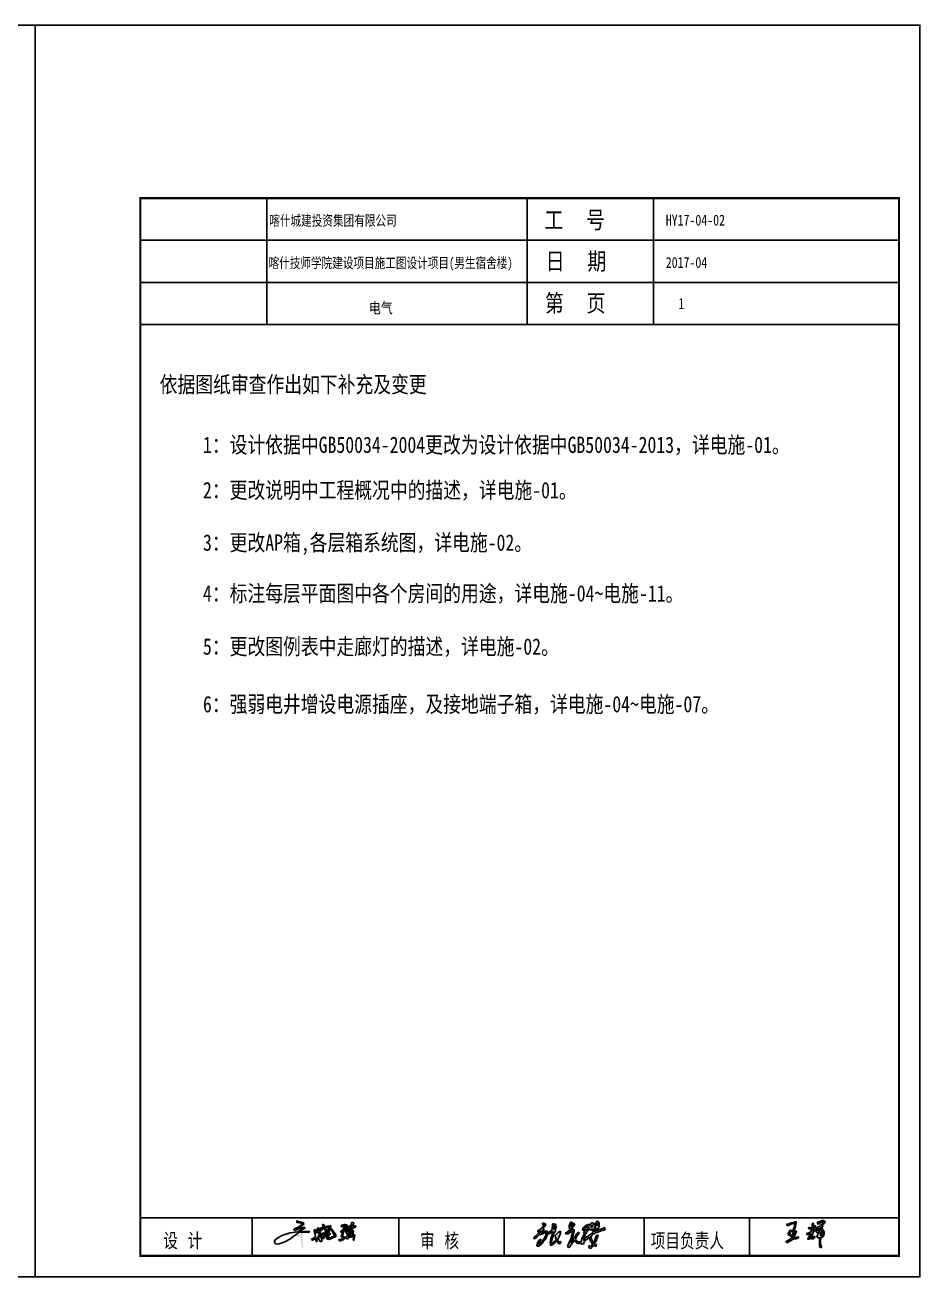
# Model space of a CAD drawing. Extents: x 552102 to 973302, y -80747 to 40012826.
# Drawn here: x 948300 to 973302, y 140340 to 175304 of the extents above; entities that cross this region are included whole.
import ezdxf

# ---------------------------------------------------------------- set-up
doc = ezdxf.new("R2010")
doc.units = 0
doc.header["$LTSCALE"] = 1000
doc.header["$MEASUREMENT"] = 0
for name, color, linetype in [('PUB_TITLE', 7, 'Continuous'), ('SIG_TEXT', 7, 'Continuous'), ('TK', 126, 'Continuous')]:
    doc.layers.add(name, color=color, linetype=linetype)
doc.styles.add('-宋体', font='', dxfattribs={"width": 0.8})
doc.styles.add('宋体-TK', font='', dxfattribs={"width": 0.8})
doc.styles.get('-宋体').set_extended_font_data('SimSun')
doc.styles.get('宋体-TK').set_extended_font_data('SimSun')

msp = doc.modelspace()

# ---------------------------------------------------------------- hatches: boundary and pattern name
h = msp.add_hatch(color=6)
h.paths.add_polyline_path([(956040, 141482), (956035, 141483), (956040, 141516), (956048, 141514), (956061, 141527), (956063, 141542), (956043, 141568), (956018, 141571), (956009, 141564), (956003, 141536), (956008, 141535), (956005, 141512), (955974, 141502), (955922, 141509), (955923, 141514), (955899, 141518), (955885, 141509), (955881, 141498), (955893, 141481), (955940, 141464), (955967, 141463), (955978, 141482), (956009, 141475), (956004, 141441), (956031, 141207), (956058, 141126), (956065, 141166)])
h.paths.add_polyline_path([(955947, 141579), (956110, 141588), (956192, 141578), (956249, 141600), (956251, 141607), (956235, 141622), (955979, 141600), (955982, 141610), (956124, 141713), (956107, 141734), (955979, 141717), (955980, 141727), (956083, 141808), (956088, 141836), (956068, 141864), (955944, 141891), (955920, 141910), (955904, 141912), (955902, 141903), (955898, 141903), (955893, 141867), (955902, 141865), (955900, 141859), (955934, 141854), (955935, 141860), (955978, 141853), (955978, 141849), (956047, 141829), (956044, 141810), (955939, 141729), (955822, 141683), (955810, 141669), (955812, 141652), (955830, 141643), (955845, 141641), (955947, 141695), (955983, 141690), (956033, 141705), (956041, 141698), (955920, 141596), (955702, 141570), (955644, 141554), (955475, 141502), (955315, 141401), (955298, 141384), (955272, 141350), (955270, 141313), (955298, 141265), (955337, 141258), (955404, 141261), (955544, 141312), (955698, 141396)])
h.paths.add_polyline_path([(955729, 141456), (955676, 141415), (955643, 141392), (955632, 141388), (955612, 141377), (955605, 141371), (955585, 141361), (955574, 141353), (955538, 141339), (955491, 141321), (955461, 141311), (955431, 141301), (955410, 141295), (955351, 141289), (955307, 141291), (955304, 141301), (955304, 141330), (955310, 141339), (955344, 141377), (955387, 141410), (955424, 141432), (955441, 141445), (955452, 141448), (955479, 141464), (955488, 141467), (955520, 141486), (955530, 141490), (955572, 141503), (955592, 141509), (955646, 141520), (955712, 141535), (955772, 141550), (955821, 141557), (955887, 141567), (955877, 141559), (955870, 141550), (955849, 141534), (955838, 141531), (955827, 141522), (955778, 141487), (955767, 141484)], flags=16)
h.paths.add_polyline_path([(956570, 141489), (956542, 141634), (956518, 141695), (956511, 141705), (956479, 141712), (956432, 141618), (956424, 141612), (956409, 141655), (956380, 141657), (956373, 141630), (956411, 141499), (956408, 141447), (956302, 141396), (956300, 141393), (956310, 141376), (956327, 141363), (956407, 141409), (956421, 141408), (956420, 141370), (956430, 141333), (956452, 141330), (956457, 141361), (956441, 141413), (956473, 141428), (956487, 141426), (956545, 141335), (956569, 141333), (956590, 141339), (956594, 141366)])
h.paths.add_polyline_path([(956448, 141489), (956431, 141535), (956433, 141551), (956438, 141549), (956444, 141562), (956472, 141558), (956480, 141543), (956477, 141521), (956481, 141518), (956480, 141505), (956467, 141487)], flags=0)
h.paths.add_polyline_path([(956487, 141455), (956489, 141469), (956493, 141468), (956495, 141482), (956500, 141482), (956502, 141491), (956506, 141491), (956514, 141542), (956503, 141563), (956472, 141583), (956453, 141585), (956452, 141580), (956433, 141583), (956435, 141593), (956439, 141592), (956473, 141630), (956479, 141663), (956483, 141663), (956490, 141676), (956496, 141676), (956539, 141511), (956540, 141486), (956545, 141486), (956540, 141456), (956517, 141459), (956503, 141457), (956494, 141449), (956491, 141449), (956491, 141454)], flags=16)
h.paths.add_polyline_path([(956821, 141554), (956799, 141578), (956792, 141578), (956793, 141596), (956797, 141596), (956810, 141613), (956817, 141651), (956821, 141651), (956825, 141678), (956835, 141678), (956840, 141682), (956843, 141706), (956839, 141711), (956820, 141713), (956811, 141711), (956800, 141703), (956794, 141695), (956777, 141682), (956753, 141652), (956747, 141643), (956737, 141643), (956738, 141649), (956721, 141665), (956692, 141693), (956680, 141711), (956681, 141714), (956693, 141713), (956718, 141719), (956756, 141723), (956792, 141728), (956829, 141732), (956843, 141738), (956845, 141749), (956841, 141759), (956838, 141769), (956814, 141773), (956794, 141761), (956779, 141758), (956759, 141756), (956735, 141751), (956709, 141745), (956685, 141739), (956682, 141735), (956664, 141737), (956660, 141742), (956663, 141766), (956648, 141798), (956629, 141800), (956630, 141805), (956616, 141807), (956611, 141803), (956609, 141795), (956612, 141784), (956616, 141772), (956623, 141758), (956636, 141746), (956634, 141732), (956626, 141733), (956604, 141726), (956564, 141713), (956551, 141696), (956549, 141683), (956551, 141672), (956564, 141659), (956588, 141645), (956604, 141653), (956613, 141688), (956639, 141698), (956639, 141702), (956649, 141700), (956649, 141695), (956665, 141676), (956672, 141668), (956697, 141639), (956718, 141633), (956716, 141624), (956710, 141625), (956701, 141613), (956688, 141598), (956672, 141586), (956654, 141573), (956628, 141561), (956608, 141558), (956592, 141546), (956589, 141538), (956593, 141525), (956603, 141510), (956619, 141505), (956631, 141511), (956642, 141523), (956654, 141536), (956669, 141544), (956693, 141550), (956726, 141555), (956727, 141558), (956743, 141555), (956742, 141546), (956739, 141547), (956731, 141539), (956689, 141507), (956682, 141497), (956644, 141469), (956615, 141450), (956610, 141443), (956607, 141426), (956615, 141420), (956635, 141413), (956648, 141415), (956655, 141423), (956663, 141433), (956666, 141451), (956677, 141455), (956702, 141475), (956728, 141500), (956742, 141513), (956755, 141529), (956764, 141529), (956765, 141534), (956774, 141531), (956772, 141520), (956768, 141518), (956760, 141505), (956753, 141487), (956746, 141474), (956739, 141461), (956731, 141444), (956729, 141429), (956735, 141407), (956752, 141395), (956790, 141389), (956842, 141405), (956903, 141430), (956946, 141448), (956979, 141462), (956986, 141510), (956982, 141515), (956979, 141523), (956975, 141537), (956930, 141590), (956925, 141601), (956901, 141635), (956899, 141643), (956882, 141667), (956867, 141668), (956869, 141649), (956883, 141614), (956902, 141576), (956925, 141534), (956949, 141502), (956946, 141482), (956943, 141483), (956936, 141480), (956926, 141476), (956911, 141469), (956880, 141459), (956845, 141445), (956803, 141431), (956779, 141431), (956776, 141427), (956766, 141428), (956761, 141434), (956763, 141450), (956773, 141461), (956794, 141529), (956817, 141526), (956824, 141544), (956820, 141545)])
h.paths.add_polyline_path([(956748, 141578), (956731, 141573), (956717, 141575), (956718, 141579), (956715, 141582), (956716, 141588), (956710, 141589), (956711, 141594), (956716, 141593), (956717, 141597), (956723, 141600), (956723, 141606), (956728, 141608), (956742, 141619), (956759, 141632), (956768, 141634), (956783, 141647), (956795, 141645), (956793, 141636), (956789, 141636), (956788, 141622), (956782, 141622), (956755, 141601)], flags=16)
h.paths.add_polyline_path([(957188, 141539), (957196, 141568), (957199, 141586), (957189, 141612), (957184, 141614), (957186, 141625), (957194, 141627), (957236, 141672), (957256, 141706), (957273, 141724), (957297, 141750), (957303, 141759), (957305, 141773), (957285, 141799), (957241, 141805), (957222, 141804), (957193, 141798), (957181, 141795), (957167, 141793), (957157, 141790), (957147, 141786), (957141, 141783), (957135, 141779), (957132, 141763), (957137, 141753), (957141, 141748), (957144, 141738), (957155, 141737), (957174, 141744), (957194, 141750), (957214, 141757), (957229, 141760), (957239, 141763), (957253, 141765), (957256, 141768), (957260, 141768), (957261, 141765), (957264, 141760), (957254, 141751), (957246, 141738), (957234, 141724), (957222, 141711), (957211, 141699), (957199, 141681), (957181, 141659), (957169, 141643), (957159, 141634), (957144, 141632), (957127, 141621), (957122, 141592), (957135, 141581), (957143, 141579), (957152, 141583), (957165, 141590), (957167, 141595), (957177, 141593), (957171, 141561), (957158, 141544), (957144, 141511), (957138, 141496), (957132, 141489), (957130, 141480), (957133, 141470), (957146, 141458), (957168, 141445), (957186, 141437), (957191, 141434), (957195, 141430), (957194, 141422), (957188, 141422), (957174, 141411), (957168, 141403), (957157, 141398), (957142, 141391), (957126, 141384), (957116, 141380), (957115, 141376), (957086, 141380), (957087, 141385), (957072, 141387), (957070, 141368), (957078, 141357), (957097, 141345), (957107, 141343), (957136, 141354), (957162, 141364), (957193, 141380), (957214, 141395), (957231, 141412), (957235, 141440), (957210, 141463), (957177, 141468), (957177, 141473), (957169, 141483), (957164, 141484), (957165, 141488), (957169, 141488)])
h.paths.add_polyline_path([(957459, 141470), (957473, 141472), (957476, 141474), (957482, 141475), (957467, 141378), (957472, 141374), (957472, 141367), (957475, 141362), (957478, 141359), (957482, 141359), (957485, 141363), (957488, 141363), (957502, 141460), (957507, 141462), (957514, 141510), (957510, 141512), (957510, 141516), (957481, 141521), (957479, 141520), (957471, 141517), (957461, 141512), (957443, 141506), (957432, 141501), (957423, 141499), (957415, 141497), (957408, 141492), (957400, 141488), (957396, 141484), (957376, 141488), (957375, 141493), (957373, 141495), (957376, 141504), (957382, 141530), (957387, 141533), (957392, 141552), (957404, 141554), (957419, 141557), (957428, 141560), (957431, 141562), (957433, 141560), (957436, 141556), (957441, 141550), (957449, 141547), (957448, 141543), (957456, 141543), (957460, 141547), (957464, 141550), (957468, 141552), (957470, 141571), (957466, 141572), (957472, 141622), (957468, 141632), (957463, 141637), (957457, 141640), (957455, 141644), (957432, 141647), (957430, 141644), (957418, 141645), (957417, 141649), (957413, 141651), (957413, 141655), (957410, 141656), (957412, 141669), (957415, 141669), (957417, 141673), (957422, 141673), (957423, 141682), (957427, 141681), (957437, 141685), (957448, 141695), (957459, 141701), (957471, 141705), (957474, 141709), (957485, 141712), (957499, 141720), (957520, 141726), (957532, 141730), (957541, 141738), (957545, 141746), (957550, 141745), (957550, 141753), (957544, 141757), (957538, 141761), (957533, 141767), (957507, 141768), (957498, 141764), (957483, 141761), (957471, 141757), (957453, 141751), (957441, 141747), (957427, 141746), (957425, 141740), (957399, 141745), (957401, 141756), (957407, 141758), (957418, 141769), (957430, 141773), (957441, 141782), (957451, 141789), (957463, 141797), (957474, 141805), (957480, 141808), (957485, 141838), (957481, 141843), (957477, 141853), (957468, 141860), (957443, 141863), (957434, 141861), (957428, 141856), (957424, 141852), (957417, 141852), (957416, 141843), (957419, 141832), (957424, 141831), (957421, 141814), (957417, 141813), (957412, 141805), (957399, 141793), (957383, 141776), (957371, 141762), (957359, 141755), (957344, 141742), (957337, 141734), (957328, 141730), (957311, 141718), (957305, 141710), (957289, 141703), (957269, 141696), (957262, 141691), (957259, 141678), (957255, 141677), (957254, 141667), (957268, 141664), (957270, 141661), (957283, 141659), (957296, 141661), (957309, 141666), (957331, 141686), (957340, 141685), (957351, 141693), (957361, 141698), (957373, 141705), (957393, 141710), (957409, 141714), (957409, 141719), (957422, 141716), (957420, 141703), (957415, 141703), (957410, 141698), (957394, 141692), (957378, 141681), (957353, 141669), (957325, 141653), (957311, 141642), (957298, 141638), (957287, 141635), (957272, 141637), (957260, 141635), (957249, 141637), (957244, 141631), (957243, 141617), (957247, 141610), (957253, 141602), (957270, 141594), (957276, 141583), (957278, 141568), (957281, 141559), (957285, 141543), (957287, 141533), (957291, 141529), (957296, 141522), (957315, 141515), (957330, 141513), (957344, 141515), (957349, 141519), (957352, 141518), (957350, 141503), (957348, 141501), (957340, 141482), (957329, 141479), (957316, 141477), (957300, 141475), (957290, 141471), (957279, 141467), (957269, 141464), (957264, 141461), (957257, 141455), (957253, 141452), (957251, 141443), (957254, 141440), (957253, 141429), (957262, 141422), (957271, 141416), (957283, 141412), (957284, 141410), (957299, 141406), (957304, 141409), (957313, 141408), (957324, 141412), (957330, 141429), (957338, 141443), (957344, 141444), (957358, 141446), (957372, 141449), (957385, 141452), (957399, 141454), (957414, 141457), (957422, 141460), (957434, 141464), (957450, 141467)])
h.paths.add_polyline_path([(957362, 141543), (957353, 141544), (957352, 141539), (957329, 141543), (957330, 141546), (957325, 141547), (957327, 141561), (957335, 141561), (957336, 141565), (957359, 141562), (957359, 141557), (957365, 141558)], flags=16)
h.paths.add_polyline_path([(957363, 141576), (957344, 141579), (957344, 141582), (957331, 141585), (957329, 141589), (957330, 141592), (957327, 141592), (957328, 141601), (957334, 141600), (957334, 141604), (957347, 141602), (957347, 141597), (957356, 141596), (957355, 141592), (957364, 141590), (957366, 141585), (957369, 141585), (957368, 141581), (957368, 141580), (957363, 141580)], flags=16)
h.paths.add_polyline_path([(957389, 141587), (957385, 141588), (957384, 141592), (957381, 141593), (957381, 141597), (957376, 141598), (957377, 141607), (957382, 141607), (957383, 141611), (957391, 141609), (957394, 141615), (957412, 141612), (957413, 141615), (957432, 141614), (957433, 141617), (957441, 141616), (957439, 141603), (957443, 141601), (957442, 141594), (957438, 141594), (957436, 141590), (957432, 141589), (957431, 141585), (957389, 141591)], flags=16)
h.paths.add_polyline_path([(957345, 141622), (957336, 141623), (957334, 141619), (957325, 141621), (957324, 141616), (957320, 141616), (957319, 141611), (957315, 141613), (957313, 141608), (957305, 141609), (957303, 141604), (957295, 141605), (957295, 141609), (957300, 141609), (957302, 141619), (957311, 141617), (957311, 141622), (957316, 141622), (957317, 141626), (957322, 141626), (957323, 141630), (957327, 141630), (957328, 141634), (957337, 141632), (957338, 141637), (957348, 141636), (957348, 141640), (957352, 141640), (957353, 141644), (957364, 141644), (957364, 141647), (957374, 141646), (957376, 141651), (957387, 141648), (957387, 141644), (957396, 141642), (957395, 141639), (957387, 141640), (957385, 141637), (957375, 141637), (957375, 141633), (957366, 141634), (957364, 141629), (957356, 141630), (957354, 141626), (957346, 141627)], flags=16)
at = {"layer": 'SIG_TEXT', "lineweight": 25}
h = msp.add_hatch(color=1, dxfattribs=at)
h.paths.add_polyline_path([(962848, 141577), (962857, 141568), (962857, 141556), (962854, 141526), (962850, 141499), (962827, 141469), (962815, 141428), (962797, 141395), (962778, 141375), (962735, 141323), (962702, 141279), (962659, 141250), (962648, 141266), (962662, 141294), (962694, 141347), (962717, 141385), (962710, 141395), (962699, 141388), (962677, 141375), (962658, 141351), (962638, 141318), (962621, 141290), (962606, 141260), (962599, 141235), (962600, 141213), (962609, 141203), (962634, 141202), (962658, 141203), (962691, 141228), (962721, 141243), (962750, 141276), (962775, 141318), (962795, 141338), (962822, 141365), (962845, 141398), (962861, 141439), (962877, 141481), (962893, 141518), (962891, 141585), (962883, 141617), (962857, 141628), (962829, 141622), (962808, 141607), (962772, 141593), (962736, 141576), (962728, 141581), (962735, 141594), (962750, 141615), (962774, 141642), (962790, 141663), (962790, 141679), (962772, 141681), (962772, 141690), (962783, 141709), (962800, 141731), (962812, 141743), (962836, 141775), (962846, 141799), (962829, 141821), (962810, 141837), (962783, 141844), (962759, 141839), (962753, 141819), (962765, 141805), (962776, 141804), (962788, 141803), (962799, 141797), (962802, 141786), (962792, 141777), (962783, 141772), (962774, 141764), (962757, 141735), (962734, 141704), (962708, 141681), (962652, 141643), (962630, 141637), (962622, 141616), (962632, 141600), (962657, 141598), (962682, 141613), (962703, 141621), (962712, 141619), (962694, 141602), (962671, 141565), (962638, 141551), (962610, 141523), (962567, 141493), (962532, 141460), (962513, 141439), (962518, 141417), (962537, 141405), (962544, 141418), (962567, 141425), (962585, 141447), (962626, 141478), (962667, 141513), (962699, 141530), (962726, 141534), (962764, 141548), (962804, 141568), (962830, 141577)])
h.paths.add_polyline_path([(963056, 141598), (963046, 141586), (963030, 141553), (963016, 141492), (962987, 141429), (962977, 141369), (962972, 141305), (962976, 141243), (962987, 141221), (963027, 141238), (963072, 141267), (963128, 141328), (963146, 141347), (963155, 141344), (963170, 141318), (963200, 141272), (963232, 141267), (963261, 141279), (963272, 141313), (963261, 141326), (963227, 141316), (963194, 141338), (963188, 141389), (963225, 141457), (963259, 141555), (963255, 141615), (963205, 141589), (963167, 141554), (963111, 141502), (963120, 141451), (963139, 141388), (963082, 141326), (963042, 141288), (963015, 141266), (963010, 141292), (963012, 141339), (963031, 141408), (963060, 141496), (963076, 141553), (963100, 141593), (963123, 141629), (963124, 141650), (963114, 141669), (963127, 141677), (963138, 141733), (963130, 141787), (963117, 141816), (963091, 141819), (963066, 141826), (963047, 141822), (963037, 141806), (963033, 141764), (963026, 141705), (963013, 141636), (962909, 141572), (962909, 141556), (962938, 141544), (962968, 141565), (963007, 141590), (963021, 141581), (963036, 141594)])
h.paths.add_polyline_path([(963073, 141675), (963060, 141678), (963059, 141710), (963072, 141763), (963080, 141794), (963091, 141801), (963097, 141791), (963092, 141774), (963097, 141762), (963104, 141741), (963093, 141715)], flags=16)
h = msp.add_hatch(color=1, dxfattribs=at)
h.paths.add_polyline_path([(964337, 141833), (964332, 141872), (964308, 141888), (964276, 141901), (964239, 141863), (964224, 141828), (964198, 141821), (964187, 141799), (964187, 141819), (964174, 141844), (964160, 141851), (964131, 141852), (964108, 141837), (964089, 141813), (964069, 141782), (964050, 141803), (964020, 141803), (963986, 141789), (963928, 141743), (963884, 141703), (963871, 141663), (963894, 141638), (963918, 141643), (963919, 141671), (963942, 141701), (963992, 141730), (964022, 141755), (964044, 141746), (964054, 141720), (964016, 141681), (963970, 141644), (963917, 141613), (963909, 141577), (963935, 141575), (963931, 141557), (963881, 141473), (963856, 141410), (963833, 141329), (963822, 141317), (963809, 141322), (963795, 141323), (963784, 141321), (963736, 141328), (963693, 141357), (963676, 141391), (963684, 141418), (963702, 141460), (963734, 141496), (963766, 141534), (963778, 141558), (963774, 141580), (963748, 141579), (963719, 141550), (963680, 141493), (963643, 141437), (963627, 141427), (963616, 141394), (963591, 141350), (963561, 141315), (963558, 141342), (963573, 141371), (963592, 141425), (963605, 141489), (963627, 141554), (963641, 141616), (963638, 141658), (963612, 141672), (963559, 141641), (963538, 141621), (963532, 141644), (963562, 141681), (963606, 141731), (963650, 141798), (963656, 141817), (963639, 141831), (963615, 141831), (963590, 141795), (963562, 141756), (963548, 141734), (963550, 141770), (963573, 141815), (963577, 141836), (963586, 141850), (963585, 141863), (963565, 141876), (963532, 141849), (963505, 141767), (963505, 141707), (963522, 141688), (963542, 141688), (963504, 141646), (963468, 141601), (963424, 141585), (963401, 141570), (963412, 141544), (963477, 141544), (963520, 141579), (963584, 141604), (963604, 141618), (963584, 141549), (963568, 141488), (963547, 141409), (963505, 141305), (963466, 141220), (963467, 141175), (963480, 141167), (963516, 141174), (963549, 141235), (963603, 141304), (963636, 141359), (963675, 141321), (963702, 141293), (963763, 141279), (963823, 141273), (963865, 141260), (963893, 141267), (963912, 141276), (963928, 141297), (963911, 141309), (963969, 141363), (964016, 141402), (964041, 141435), (964056, 141443), (964078, 141375), (964099, 141344), (964128, 141302), (964150, 141252), (964121, 141213), (964085, 141202), (964070, 141214), (964055, 141207), (964050, 141184), (964061, 141149), (964105, 141139), (964150, 141188), (964180, 141225), (964214, 141209), (964253, 141193), (964260, 141217), (964270, 141234), (964249, 141252), (964227, 141249), (964200, 141270), (964261, 141357), (964270, 141405), (964303, 141457), (964315, 141475), (964304, 141504), (964275, 141504), (964243, 141457), (964217, 141371), (964188, 141311), (964176, 141293), (964155, 141338), (964125, 141393), (964111, 141458), (964131, 141502), (964165, 141526), (964236, 141570), (964299, 141590), (964355, 141614), (964412, 141634), (964451, 141649), (964479, 141642), (964505, 141683), (964499, 141711), (964474, 141711), (964441, 141693), (964356, 141664), (964288, 141635), (964240, 141615), (964267, 141684), (964291, 141674), (964306, 141683), (964331, 141722), (964342, 141759)])
h.paths.add_polyline_path([(964296, 141783), (964287, 141773), (964273, 141782), (964245, 141785), (964239, 141754), (964238, 141720), (964220, 141686), (964196, 141666), (964212, 141635), (964191, 141611), (964163, 141579), (964112, 141540), (964053, 141501), (963985, 141449), (963941, 141410), (963907, 141366), (963906, 141415), (963914, 141442), (963935, 141492), (963960, 141541), (963997, 141593), (964012, 141634), (964077, 141684), (964077, 141672), (964091, 141659), (964110, 141648), (964133, 141662), (964154, 141668), (964140, 141641), (964159, 141626), (964189, 141645), (964198, 141674), (964208, 141721), (964228, 141775), (964249, 141818), (964265, 141832), (964297, 141851), (964308, 141833), (964297, 141806)], flags=16)
h.paths.add_polyline_path([(964152, 141771), (964142, 141736), (964115, 141719), (964112, 141758), (964132, 141799), (964148, 141788)], flags=16)
at = {"layer": 'TK', "lineweight": 25}
h = msp.add_hatch(color=1, dxfattribs=at)
h.paths.add_polyline_path([(969586, 141808), (969618, 141820), (969632, 141811), (969704, 141851), (969764, 141860), (969789, 141867), (969816, 141885), (969848, 141872), (969831, 141840), (969830, 141794), (969824, 141776), (969820, 141736), (969794, 141673), (969797, 141649), (969814, 141647), (969853, 141610), (969820, 141535), (969791, 141472), (969754, 141425), (969771, 141426), (969807, 141442), (969838, 141445), (969867, 141450), (969889, 141463), (969911, 141455), (969893, 141421), (969870, 141415), (969835, 141409), (969810, 141400), (969808, 141408), (969763, 141392), (969741, 141385), (969718, 141365), (969699, 141358), (969687, 141347), (969647, 141333), (969623, 141314), (969601, 141304), (969581, 141304), (969567, 141312), (969560, 141327), (969573, 141344), (969612, 141357), (969642, 141381), (969660, 141389), (969688, 141402), (969699, 141411), (969716, 141429), (969747, 141463), (969752, 141469), (969738, 141472), (969715, 141472), (969691, 141478), (969654, 141495), (969625, 141514), (969615, 141540), (969615, 141555), (969665, 141640), (969676, 141646), (969728, 141642), (969744, 141647), (969767, 141645), (969765, 141680), (969782, 141713), (969798, 141745), (969801, 141769), (969801, 141794), (969796, 141829), (969794, 141841), (969770, 141829), (969727, 141824), (969685, 141801), (969651, 141786), (969631, 141775), (969610, 141775), (969575, 141795)])
h.paths.add_polyline_path([(969762, 141615), (969739, 141610), (969693, 141613), (969679, 141603), (969669, 141580), (969671, 141564), (969671, 141540), (969695, 141517), (969726, 141510), (969743, 141507), (969748, 141530), (969753, 141556), (969761, 141592)], flags=16)
h.paths.add_polyline_path([(969792, 141617), (969805, 141616), (969815, 141610), (969817, 141600), (969817, 141585), (969810, 141575), (969803, 141558), (969797, 141542), (969795, 141518), (969788, 141508), (969775, 141513), (969777, 141543), (969784, 141573), (969792, 141601)], flags=16)
at = {"layer": 'TK'}
h = msp.add_hatch(color=1, dxfattribs=at)
h.paths.add_polyline_path([(970572, 141637), (970586, 141615), (970586, 141576), (970575, 141532), (970554, 141490), (970534, 141490), (970524, 141514), (970531, 141557), (970546, 141590), (970556, 141618)], flags=16)
h.paths.add_polyline_path([(970456, 141811), (970497, 141832), (970532, 141860), (970549, 141874), (970588, 141881), (970605, 141881), (970595, 141852), (970567, 141819), (970544, 141798), (970517, 141777), (970502, 141763), (970455, 141736), (970439, 141729), (970410, 141712), (970391, 141694), (970405, 141672), (970424, 141672), (970458, 141697), (970449, 141690), (970438, 141669), (970433, 141661), (970422, 141643), (970410, 141630), (970403, 141608), (970410, 141593), (970435, 141574), (970464, 141582), (970482, 141592), (970499, 141592), (970483, 141565), (970469, 141553), (970455, 141536), (970437, 141518), (970426, 141499), (970417, 141485), (970432, 141460), (970432, 141444), (970466, 141433), (970499, 141433), (970492, 141304), (970492, 141267), (970492, 141221), (970504, 141186), (970504, 141176), (970529, 141165), (970553, 141165), (970553, 141193), (970546, 141214), (970522, 141252), (970522, 141281), (970522, 141310), (970522, 141353), (970533, 141407), (970533, 141438), (970566, 141455), (970593, 141467), (970609, 141488), (970621, 141544), (970621, 141590), (970609, 141640), (970589, 141651), (970581, 141674), (970571, 141694), (970548, 141702), (970527, 141673), (970519, 141646), (970504, 141629), (970451, 141629), (970451, 141640), (970465, 141661), (970486, 141673), (970495, 141698), (970552, 141729), (970573, 141729), (970588, 141762), (970581, 141776), (970573, 141776), (970582, 141792), (970624, 141829), (970637, 141846), (970651, 141881), (970640, 141896), (970595, 141920), (970570, 141920), (970527, 141898), (970488, 141884), (970462, 141876), (970440, 141866), (970440, 141858), (970440, 141834), (970440, 141821)])
h.paths.add_polyline_path([(970302, 141836), (970289, 141809), (970289, 141768), (970289, 141717), (970289, 141712), (970262, 141712), (970227, 141718), (970217, 141718), (970197, 141718), (970184, 141696), (970199, 141680), (970241, 141680), (970271, 141670), (970282, 141660), (970282, 141647), (970262, 141640), (970262, 141620), (970271, 141614), (970228, 141593), (970214, 141586), (970196, 141572), (970183, 141563), (970168, 141563), (970141, 141555), (970132, 141544), (970144, 141528), (970186, 141528), (970208, 141538), (970227, 141555), (970245, 141565), (970245, 141534), (970230, 141522), (970221, 141505), (970212, 141486), (970195, 141442), (970181, 141431), (970173, 141409), (970173, 141391), (970196, 141391), (970215, 141400), (970230, 141424), (970230, 141440), (970237, 141460), (970237, 141474), (970243, 141497), (970251, 141518), (970261, 141526), (970261, 141516), (970261, 141502), (970248, 141490), (970248, 141472), (970238, 141447), (970238, 141441), (970238, 141427), (970253, 141412), (970279, 141402), (970300, 141409), (970310, 141409), (970324, 141409), (970346, 141421), (970357, 141437), (970361, 141453), (970361, 141471), (970355, 141471), (970340, 141471), (970324, 141465), (970316, 141454), (970290, 141446), (970277, 141446), (970272, 141453), (970272, 141466), (970282, 141483), (970289, 141496), (970300, 141527), (970307, 141552), (970316, 141583), (970316, 141599), (970341, 141611), (970367, 141626), (970367, 141651), (970355, 141656), (970343, 141656), (970325, 141648), (970308, 141635), (970302, 141635), (970307, 141652), (970312, 141660), (970322, 141672), (970334, 141684), (970344, 141696), (970355, 141710), (970372, 141729), (970387, 141750), (970383, 141771), (970378, 141771), (970362, 141771), (970349, 141771), (970341, 141757), (970336, 141748), (970328, 141729), (970317, 141717), (970311, 141717), (970311, 141735), (970318, 141758), (970318, 141771), (970323, 141792), (970323, 141805), (970323, 141823), (970316, 141838), (970310, 141838)])

# ---------------------------------------------------------------- linework, layer by layer
at = {"color": 1}
for points in [[(955917, 141912), (955944, 141891), (956068, 141864), (956088, 141836), (956083, 141808), (955980, 141727), (955979, 141717), (956107, 141734), (956124, 141713), (955982, 141610), (955979, 141600), (956235, 141622), (956251, 141607), (956249, 141600), (956192, 141578), (956110, 141588), (955947, 141579), (955698, 141396), (955544, 141312), (955404, 141261), (955337, 141258), (955298, 141265), (955270, 141313), (955272, 141350), (955298, 141384), (955315, 141401), (955475, 141502), (955644, 141554), (955702, 141570), (955920, 141596), (956041, 141698), (956033, 141705), (955983, 141690), (955947, 141695), (955845, 141641), (955830, 141643), (955812, 141652), (955810, 141669), (955822, 141683), (955939, 141729), (956044, 141810), (956047, 141829), (955978, 141849), (955978, 141853), (955935, 141860), (955934, 141854), (955900, 141859), (955902, 141865), (955893, 141867), (955898, 141903), (955902, 141903), (955904, 141912), (955920, 141910)], [(956302, 141396), (956408, 141447), (956411, 141499), (956373, 141630), (956380, 141657), (956409, 141655), (956424, 141612), (956432, 141618), (956479, 141712), (956511, 141705), (956518, 141695), (956542, 141634), (956570, 141489), (956594, 141366), (956590, 141339), (956569, 141333), (956545, 141335), (956487, 141426), (956473, 141428), (956441, 141413), (956457, 141361), (956452, 141330), (956430, 141333), (956420, 141370), (956421, 141408), (956407, 141409), (956327, 141363), (956310, 141376), (956300, 141393), (956302, 141396)], [(956452, 141580), (956433, 141583), (956435, 141593), (956439, 141592), (956473, 141630), (956479, 141663), (956483, 141663), (956490, 141676), (956496, 141676), (956539, 141511), (956540, 141486), (956545, 141486), (956540, 141456), (956517, 141459), (956503, 141457), (956494, 141449), (956491, 141449), (956491, 141454), (956487, 141455), (956489, 141469), (956493, 141468), (956495, 141482), (956500, 141482), (956502, 141491), (956506, 141491), (956514, 141542), (956503, 141563), (956472, 141583), (956453, 141585), (956452, 141580)], [(956616, 141807), (956630, 141805), (956629, 141800), (956648, 141798), (956663, 141766), (956660, 141742), (956664, 141737), (956682, 141735), (956685, 141739), (956709, 141745), (956735, 141751), (956759, 141756), (956779, 141758), (956794, 141761), (956814, 141773), (956838, 141769), (956841, 141759), (956845, 141749), (956843, 141738), (956829, 141732), (956792, 141728), (956756, 141723), (956718, 141719), (956693, 141713), (956681, 141714), (956680, 141711), (956692, 141693), (956721, 141665), (956738, 141649), (956737, 141643), (956747, 141643), (956753, 141652), (956777, 141682), (956794, 141695), (956800, 141703), (956811, 141711), (956820, 141713), (956839, 141711), (956843, 141706), (956840, 141682), (956835, 141678), (956825, 141678), (956821, 141651), (956817, 141651), (956810, 141613), (956797, 141596), (956793, 141596), (956792, 141578), (956799, 141578), (956821, 141554), (956820, 141545), (956824, 141544), (956817, 141526), (956794, 141529), (956773, 141461), (956763, 141450), (956761, 141434), (956766, 141428), (956776, 141427), (956779, 141431), (956803, 141431), (956845, 141445), (956880, 141459), (956911, 141469), (956926, 141476), (956936, 141480), (956943, 141483), (956946, 141482), (956949, 141502), (956925, 141534), (956902, 141576), (956883, 141614), (956869, 141649), (956867, 141668), (956882, 141667), (956899, 141643), (956901, 141635), (956925, 141601), (956930, 141590), (956975, 141537), (956979, 141523), (956982, 141515), (956986, 141510), (956979, 141462), (956946, 141448), (956903, 141430), (956842, 141405), (956790, 141389), (956752, 141395), (956735, 141407), (956729, 141429), (956731, 141444), (956739, 141461), (956746, 141474), (956753, 141487), (956760, 141505), (956768, 141518), (956772, 141520), (956774, 141531), (956765, 141534), (956764, 141529), (956755, 141529), (956742, 141513), (956728, 141500), (956702, 141475), (956677, 141455), (956666, 141451), (956663, 141433), (956655, 141423), (956648, 141415), (956635, 141413), (956615, 141420), (956607, 141426), (956610, 141443), (956615, 141450), (956644, 141469), (956682, 141497), (956689, 141507), (956731, 141539), (956739, 141547), (956742, 141546), (956743, 141555), (956727, 141558), (956726, 141555), (956693, 141550), (956669, 141544), (956654, 141536), (956642, 141523), (956631, 141511), (956619, 141505), (956603, 141510), (956593, 141525), (956589, 141538), (956592, 141546), (956608, 141558), (956628, 141561), (956654, 141573), (956672, 141586), (956688, 141598), (956701, 141613), (956710, 141625), (956716, 141624), (956718, 141633), (956697, 141639), (956672, 141668), (956665, 141676), (956649, 141695), (956649, 141700), (956639, 141702), (956639, 141698), (956613, 141688), (956604, 141653), (956588, 141645), (956564, 141659), (956551, 141672), (956549, 141683), (956551, 141696), (956564, 141713), (956604, 141726), (956626, 141733), (956634, 141732), (956636, 141746), (956623, 141758), (956616, 141772), (956612, 141784), (956609, 141795), (956611, 141803), (956616, 141807)], [(956717, 141575), (956731, 141573), (956748, 141578), (956755, 141601), (956782, 141622), (956788, 141622), (956789, 141636), (956793, 141636), (956795, 141645), (956783, 141647), (956768, 141634), (956759, 141632), (956742, 141619), (956728, 141608), (956723, 141606), (956723, 141600), (956717, 141597), (956716, 141593), (956711, 141594), (956710, 141589), (956716, 141588), (956715, 141582), (956718, 141579), (956717, 141575)], [(957144, 141738), (957155, 141737), (957174, 141744), (957194, 141750), (957214, 141757), (957229, 141760), (957239, 141763), (957253, 141765), (957256, 141768), (957260, 141768), (957261, 141765), (957264, 141760), (957254, 141751), (957246, 141738), (957234, 141724), (957222, 141711), (957211, 141699), (957199, 141681), (957181, 141659), (957169, 141643), (957159, 141634), (957144, 141632), (957127, 141621), (957122, 141592), (957135, 141581), (957143, 141579), (957152, 141583), (957165, 141590), (957167, 141595), (957177, 141593), (957171, 141561), (957158, 141544), (957144, 141511), (957138, 141496), (957132, 141489), (957130, 141480), (957133, 141470), (957146, 141458), (957168, 141445), (957186, 141437), (957191, 141434), (957195, 141430), (957194, 141422), (957188, 141422), (957174, 141411), (957168, 141403), (957157, 141398), (957142, 141391), (957126, 141384), (957116, 141380), (957115, 141376), (957086, 141380), (957087, 141385), (957072, 141387), (957070, 141368), (957078, 141357), (957097, 141345), (957107, 141343), (957136, 141354), (957162, 141364), (957193, 141380), (957214, 141395), (957231, 141412), (957235, 141440), (957210, 141463), (957177, 141468), (957177, 141473), (957169, 141483), (957164, 141484), (957165, 141488), (957169, 141488), (957188, 141539), (957196, 141568), (957199, 141586), (957189, 141612), (957184, 141614), (957186, 141625), (957194, 141627), (957236, 141672), (957256, 141706), (957273, 141724), (957297, 141750), (957303, 141759), (957305, 141773), (957285, 141799), (957241, 141805), (957222, 141804), (957193, 141798), (957181, 141795), (957167, 141793), (957157, 141790), (957147, 141786), (957141, 141783), (957135, 141779), (957132, 141763), (957137, 141753), (957141, 141748), (957144, 141738)], [(957416, 141843), (957419, 141832), (957424, 141831), (957421, 141814), (957417, 141813), (957412, 141805), (957399, 141793), (957383, 141776), (957371, 141762), (957359, 141755), (957344, 141742), (957337, 141734), (957328, 141730), (957311, 141718), (957305, 141710), (957289, 141703), (957269, 141696), (957262, 141691), (957259, 141678), (957255, 141677), (957254, 141667), (957268, 141664), (957270, 141661), (957283, 141659), (957296, 141661), (957309, 141666), (957331, 141686), (957340, 141685), (957351, 141693), (957361, 141698), (957373, 141705), (957393, 141710), (957409, 141714), (957409, 141719), (957422, 141716), (957420, 141703), (957415, 141703), (957410, 141698), (957394, 141692), (957378, 141681), (957353, 141669), (957325, 141653), (957311, 141642), (957298, 141638), (957287, 141635), (957272, 141637), (957260, 141635), (957249, 141637), (957244, 141631), (957243, 141617), (957247, 141610), (957253, 141602), (957270, 141594), (957276, 141583), (957278, 141568), (957281, 141559), (957285, 141543), (957287, 141533), (957291, 141529), (957296, 141522), (957315, 141515), (957330, 141513), (957344, 141515), (957349, 141519), (957352, 141518), (957350, 141503), (957348, 141501), (957340, 141482), (957329, 141479), (957316, 141477), (957300, 141475), (957290, 141471), (957279, 141467), (957269, 141464), (957264, 141461), (957257, 141455), (957253, 141452), (957251, 141443), (957254, 141440), (957253, 141429), (957262, 141422), (957271, 141416), (957283, 141412), (957284, 141410), (957299, 141406), (957304, 141409), (957313, 141408), (957324, 141412), (957331, 141430), (957330, 141429), (957338, 141443), (957344, 141444), (957358, 141446), (957372, 141449), (957385, 141452), (957399, 141454), (957414, 141457), (957422, 141460), (957434, 141464), (957450, 141467), (957459, 141470), (957473, 141472), (957476, 141474), (957482, 141475), (957467, 141378), (957472, 141374), (957472, 141367), (957475, 141362), (957478, 141359), (957482, 141359), (957485, 141363), (957488, 141363), (957502, 141460), (957507, 141462), (957514, 141510), (957510, 141512), (957510, 141516), (957481, 141521), (957479, 141520), (957471, 141517), (957461, 141512), (957443, 141506), (957432, 141501), (957423, 141499), (957415, 141497), (957408, 141492), (957400, 141488), (957396, 141484), (957376, 141488), (957375, 141493), (957373, 141495), (957376, 141504), (957382, 141530), (957387, 141533), (957392, 141552), (957404, 141554), (957419, 141557), (957428, 141560), (957431, 141562), (957433, 141560), (957436, 141556), (957441, 141550), (957449, 141547), (957448, 141543), (957456, 141543), (957460, 141547), (957464, 141550), (957468, 141552), (957470, 141571), (957466, 141572), (957472, 141622), (957468, 141632), (957463, 141637), (957457, 141640), (957455, 141644), (957432, 141647), (957430, 141644), (957418, 141645), (957417, 141649), (957413, 141651), (957413, 141655), (957410, 141656), (957412, 141669), (957415, 141669), (957417, 141673), (957422, 141673), (957423, 141682), (957427, 141681), (957437, 141685), (957448, 141695), (957459, 141701), (957471, 141705), (957474, 141709), (957485, 141712), (957499, 141720), (957520, 141726), (957532, 141730), (957541, 141738), (957545, 141746), (957550, 141745), (957550, 141753), (957544, 141757), (957538, 141761), (957533, 141767), (957507, 141768), (957498, 141764), (957483, 141761), (957471, 141757), (957453, 141751), (957441, 141747), (957427, 141746), (957425, 141740), (957399, 141745), (957401, 141756), (957407, 141758), (957418, 141769), (957430, 141773), (957441, 141782), (957451, 141789), (957463, 141797), (957474, 141805), (957480, 141808), (957485, 141838), (957481, 141843), (957477, 141853), (957468, 141860), (957443, 141863), (957434, 141861), (957428, 141856), (957424, 141852), (957417, 141852), (957416, 141843)], [(957295, 141609), (957295, 141605), (957303, 141604), (957305, 141609), (957313, 141608), (957315, 141613), (957319, 141611), (957320, 141616), (957324, 141616), (957325, 141621), (957334, 141619), (957336, 141623), (957345, 141622), (957346, 141627), (957354, 141626), (957356, 141630), (957364, 141629), (957366, 141634), (957375, 141633), (957375, 141637), (957385, 141637), (957387, 141640), (957395, 141639), (957396, 141642), (957387, 141644), (957387, 141648), (957376, 141651), (957374, 141646), (957364, 141647), (957364, 141644), (957353, 141644), (957352, 141640), (957348, 141640), (957348, 141636), (957338, 141637), (957337, 141632), (957328, 141634), (957327, 141630), (957323, 141630), (957322, 141626), (957317, 141626), (957316, 141622), (957311, 141622), (957311, 141617), (957302, 141619), (957300, 141609), (957295, 141609)], [(957363, 141580), (957363, 141576), (957344, 141579), (957344, 141582), (957331, 141585), (957329, 141589), (957329, 141589), (957330, 141592), (957327, 141592), (957328, 141601), (957334, 141600), (957334, 141604), (957347, 141602), (957347, 141597), (957356, 141596), (957355, 141592), (957364, 141590), (957366, 141585), (957369, 141585), (957368, 141581), (957368, 141580), (957363, 141580)], [(957377, 141607), (957376, 141598), (957381, 141597), (957381, 141593), (957384, 141592), (957385, 141588), (957389, 141587), (957389, 141591), (957431, 141585), (957432, 141589), (957436, 141590), (957438, 141594), (957442, 141594), (957443, 141601), (957439, 141603), (957441, 141616), (957433, 141617), (957432, 141614), (957413, 141615), (957412, 141612), (957394, 141615), (957391, 141609), (957383, 141611), (957382, 141607), (957378, 141607)], [(957327, 141561), (957325, 141547), (957330, 141546), (957329, 141543), (957352, 141539), (957353, 141544), (957362, 141543), (957365, 141558), (957359, 141557), (957359, 141562), (957336, 141565), (957335, 141561), (957327, 141561)]]:
    msp.add_lwpolyline(points, dxfattribs=at)
at = {"layer": 'PUB_TITLE'}
for p, q in [((955055, 166939), (955055, 170427)), ((962329, 166939), (962329, 170470)), ((965860, 166939), (965860, 170470)), ((951523, 169293), (972713, 169293)), ((951523, 168116), (972713, 168116)), ((951523, 166939), (972713, 166939)), ((951523, 141988), (972713, 141988)), ((954650, 141988), (954650, 140929)), ((958742, 141988), (958742, 140929)), ((961685, 141988), (961685, 140929)), ((965594, 141988), (965594, 140929)), ((968537, 141988), (968537, 140929)), ((951523, 140929), (969733, 140929)), ((951523, 140929), (972713, 140929))]:
    msp.add_line(p, q, dxfattribs=at)
for points in [[(923858, 140340), (923858, 175304), (948580, 175304), (948580, 140340)], [(948580, 140340), (948580, 175304), (973302, 175304), (973302, 140340)]]:
    msp.add_lwpolyline(points, close=True, dxfattribs=at)
at = {"layer": 'PUB_TITLE', "const_width": 58.9}
msp.add_lwpolyline([(951523, 140929), (972713, 140929), (972713, 170470), (951523, 170470)], close=True, dxfattribs=at)
at = {"layer": 'SIG_TEXT', "color": 1, "lineweight": 25}
for points in [[(962765, 141805), (962753, 141819), (962759, 141839), (962783, 141844), (962810, 141837), (962829, 141821), (962846, 141799), (962836, 141775), (962812, 141743), (962800, 141731), (962783, 141709), (962772, 141690), (962772, 141681), (962790, 141679), (962790, 141663), (962774, 141642), (962750, 141615), (962735, 141594), (962728, 141581), (962736, 141576), (962772, 141593), (962808, 141607), (962829, 141622), (962857, 141628), (962883, 141617), (962891, 141585), (962893, 141518), (962877, 141481), (962861, 141439), (962845, 141398), (962822, 141365), (962795, 141338), (962775, 141318), (962750, 141276), (962721, 141243), (962691, 141228), (962658, 141203), (962634, 141202), (962609, 141203), (962600, 141213), (962599, 141235), (962606, 141260), (962621, 141290), (962638, 141318), (962658, 141351), (962677, 141375), (962699, 141388), (962710, 141395), (962717, 141385), (962694, 141347), (962662, 141294), (962648, 141266), (962659, 141250), (962702, 141279), (962735, 141323), (962778, 141375), (962797, 141395), (962815, 141428), (962827, 141469), (962850, 141499), (962854, 141526), (962857, 141556), (962857, 141568), (962848, 141577), (962830, 141577), (962804, 141568), (962764, 141548), (962726, 141534), (962699, 141530), (962667, 141513), (962626, 141478), (962585, 141447), (962567, 141425), (962544, 141418), (962537, 141405), (962518, 141417), (962513, 141439), (962532, 141460), (962567, 141493), (962610, 141523), (962638, 141551), (962671, 141565), (962694, 141602), (962712, 141619), (962703, 141621), (962682, 141613), (962657, 141598), (962632, 141600), (962622, 141616), (962630, 141637), (962652, 141643), (962708, 141681), (962734, 141704), (962757, 141735), (962774, 141764), (962783, 141772), (962792, 141777), (962802, 141786), (962799, 141797), (962788, 141803), (962776, 141804), (962765, 141805)], [(963066, 141826), (963091, 141819), (963117, 141816), (963130, 141787), (963138, 141733), (963127, 141677), (963114, 141669), (963124, 141650), (963123, 141629), (963100, 141593), (963076, 141553), (963060, 141496), (963031, 141408), (963012, 141339), (963010, 141292), (963015, 141266), (963042, 141288), (963082, 141326), (963139, 141388), (963120, 141451), (963111, 141502), (963167, 141554), (963205, 141589), (963255, 141615), (963259, 141555), (963225, 141457), (963188, 141389), (963194, 141338), (963227, 141316), (963261, 141326), (963272, 141313), (963261, 141279), (963232, 141267), (963200, 141272), (963170, 141318), (963155, 141344), (963146, 141347), (963128, 141328), (963072, 141267), (963027, 141238), (962987, 141221), (962976, 141243), (962972, 141305), (962977, 141369), (962987, 141429), (963016, 141492), (963030, 141553), (963046, 141586), (963056, 141598), (963036, 141594), (963021, 141581), (963007, 141590), (962968, 141565), (962938, 141544), (962909, 141556), (962909, 141575), (962919, 141578)], [(962919, 141578), (963013, 141636), (963026, 141705), (963033, 141764), (963037, 141806), (963047, 141822), (963066, 141826)], [(963091, 141801), (963080, 141794), (963072, 141763), (963059, 141710), (963060, 141678), (963073, 141675), (963093, 141715), (963104, 141741), (963097, 141762), (963092, 141774), (963096, 141787), (963095, 141794), (963091, 141801)], [(963585, 141863), (963565, 141876), (963532, 141849), (963505, 141767), (963505, 141707), (963522, 141688), (963542, 141688), (963504, 141646), (963468, 141601), (963424, 141585), (963401, 141570), (963412, 141544), (963477, 141544), (963520, 141579), (963584, 141604), (963604, 141618), (963584, 141549), (963568, 141488), (963547, 141409), (963505, 141305), (963466, 141220), (963467, 141175), (963480, 141167), (963516, 141174), (963549, 141235), (963603, 141304), (963636, 141359), (963675, 141321), (963702, 141293), (963763, 141279), (963823, 141273), (963865, 141260), (963893, 141267), (963912, 141276), (963928, 141297), (963911, 141309), (963969, 141363), (964016, 141402), (964041, 141435), (964056, 141443), (964078, 141375), (964099, 141344), (964128, 141302), (964150, 141252), (964121, 141213), (964085, 141202), (964070, 141214), (964055, 141207), (964050, 141184), (964061, 141149), (964105, 141139), (964150, 141188), (964180, 141225), (964214, 141209), (964253, 141193), (964260, 141217), (964270, 141234), (964249, 141252), (964227, 141249), (964200, 141270), (964261, 141357), (964270, 141405), (964303, 141457), (964315, 141475), (964304, 141504), (964275, 141504), (964243, 141457), (964217, 141371), (964188, 141311), (964176, 141293), (964155, 141338), (964125, 141393), (964111, 141458), (964131, 141502), (964165, 141526), (964236, 141570), (964299, 141590), (964355, 141614), (964412, 141634), (964451, 141649), (964479, 141642), (964505, 141683), (964499, 141711), (964474, 141711), (964441, 141693), (964356, 141664), (964288, 141635), (964240, 141615), (964267, 141684), (964291, 141674), (964306, 141683), (964331, 141722), (964342, 141759), (964337, 141833), (964332, 141872), (964308, 141888), (964276, 141901), (964239, 141863), (964224, 141828), (964198, 141821), (964187, 141799), (964187, 141819), (964174, 141844), (964160, 141851), (964131, 141852), (964108, 141837), (964089, 141813), (964069, 141782), (964050, 141803), (964020, 141803), (963986, 141789), (963928, 141743), (963884, 141703), (963871, 141663), (963894, 141638), (963918, 141643), (963919, 141671), (963942, 141701), (963992, 141730), (964022, 141755), (964044, 141746), (964054, 141720), (964016, 141681), (963970, 141644), (963917, 141613), (963909, 141577), (963935, 141575), (963931, 141557), (963881, 141473), (963856, 141410), (963833, 141329), (963822, 141317), (963809, 141322), (963795, 141323), (963784, 141321), (963736, 141328), (963693, 141357), (963676, 141391), (963684, 141418), (963702, 141460), (963734, 141496), (963766, 141534), (963778, 141558), (963774, 141580), (963748, 141579), (963719, 141550), (963680, 141493), (963643, 141437), (963627, 141427), (963616, 141394), (963591, 141350), (963556, 141309), (963561, 141315), (963558, 141342), (963573, 141371), (963592, 141425), (963605, 141489), (963627, 141554), (963641, 141616), (963638, 141658), (963612, 141672), (963559, 141641), (963538, 141621), (963532, 141644), (963562, 141681), (963606, 141731), (963650, 141798), (963656, 141817), (963639, 141831), (963615, 141831), (963590, 141795), (963562, 141756), (963548, 141734), (963550, 141770), (963573, 141815), (963577, 141836), (963586, 141850), (963585, 141863)], [(964297, 141851), (964265, 141832), (964249, 141818), (964228, 141775), (964208, 141721), (964198, 141674), (964189, 141645), (964159, 141626), (964140, 141641), (964154, 141668), (964133, 141662), (964110, 141648), (964091, 141659), (964077, 141672), (964077, 141684), (964012, 141634), (963997, 141593), (963960, 141541), (963935, 141492), (963914, 141442), (963906, 141415), (963907, 141366), (963907, 141366), (963941, 141410), (963985, 141449), (964053, 141501), (964112, 141540), (964163, 141579), (964191, 141611), (964212, 141635), (964196, 141666), (964220, 141686), (964238, 141720), (964239, 141754), (964245, 141785), (964273, 141782), (964287, 141773), (964296, 141783), (964297, 141806), (964306, 141830), (964302, 141842), (964297, 141851)], [(964132, 141799), (964112, 141758), (964115, 141719), (964142, 141736), (964152, 141771), (964148, 141788), (964132, 141799)]]:
    msp.add_lwpolyline(points, dxfattribs=at)
at = {"layer": 'TK', "color": 1, "lineweight": 25}
for points in [[(969586, 141808), (969618, 141820), (969632, 141811), (969704, 141851), (969764, 141860), (969789, 141867), (969816, 141885), (969848, 141872), (969831, 141840), (969830, 141794), (969824, 141776), (969820, 141736), (969794, 141673), (969797, 141649), (969814, 141647), (969853, 141610), (969820, 141535), (969791, 141472), (969791, 141472), (969754, 141425), (969771, 141426), (969807, 141442), (969838, 141445), (969867, 141450), (969889, 141463), (969911, 141455), (969893, 141421), (969870, 141415), (969835, 141409), (969810, 141400), (969808, 141408), (969763, 141392), (969741, 141385), (969718, 141365), (969699, 141358), (969687, 141347), (969647, 141333), (969623, 141314), (969601, 141304), (969581, 141304), (969567, 141312), (969560, 141327), (969573, 141344), (969612, 141357), (969642, 141381), (969660, 141389), (969688, 141402), (969699, 141411), (969716, 141429), (969747, 141463), (969752, 141469), (969738, 141472), (969715, 141472), (969691, 141478), (969654, 141495), (969625, 141514), (969615, 141540), (969615, 141555), (969665, 141640), (969676, 141646), (969728, 141642), (969744, 141647), (969767, 141645), (969765, 141680), (969782, 141713), (969798, 141745), (969801, 141769), (969801, 141794), (969796, 141829), (969796, 141829), (969794, 141841), (969770, 141829), (969727, 141824), (969685, 141801), (969651, 141786), (969631, 141775), (969610, 141775), (969575, 141795), (969586, 141808)], [(969762, 141615), (969739, 141610), (969693, 141613), (969679, 141603), (969669, 141580), (969671, 141564), (969671, 141540), (969695, 141517), (969726, 141510), (969743, 141507), (969748, 141530), (969753, 141556), (969761, 141592), (969762, 141615)], [(969792, 141617), (969805, 141616), (969815, 141610), (969817, 141600), (969817, 141585), (969810, 141575), (969803, 141558), (969797, 141542), (969795, 141518), (969788, 141508), (969775, 141513), (969777, 141543), (969784, 141573), (969792, 141601), (969792, 141617)]]:
    msp.add_lwpolyline(points, dxfattribs=at)
at = {"layer": 'TK', "color": 1}
for points in [[(970302, 141836), (970289, 141809), (970289, 141768), (970289, 141717), (970289, 141712), (970262, 141712), (970227, 141718), (970217, 141718), (970197, 141718), (970184, 141696), (970199, 141680), (970241, 141680), (970271, 141670), (970282, 141660), (970282, 141647), (970262, 141640), (970262, 141620), (970271, 141614), (970228, 141593), (970214, 141586), (970196, 141572), (970183, 141563), (970168, 141563), (970141, 141555), (970132, 141544), (970144, 141528), (970186, 141528), (970208, 141538), (970227, 141555), (970245, 141565), (970245, 141534), (970230, 141522), (970221, 141505), (970212, 141486), (970195, 141442), (970181, 141431), (970173, 141409), (970173, 141391), (970196, 141391), (970215, 141400), (970230, 141424), (970230, 141440), (970237, 141460), (970237, 141474), (970243, 141497), (970251, 141518), (970261, 141526), (970261, 141516), (970261, 141502), (970248, 141490), (970248, 141472), (970238, 141447), (970238, 141441), (970238, 141427), (970253, 141412), (970279, 141402), (970300, 141409), (970310, 141409), (970324, 141409), (970346, 141421), (970357, 141437), (970361, 141453), (970361, 141471), (970355, 141471), (970340, 141471), (970324, 141465), (970316, 141454), (970290, 141446), (970277, 141446), (970272, 141453), (970272, 141466), (970282, 141483), (970289, 141496), (970300, 141527), (970307, 141552), (970316, 141583), (970316, 141599), (970341, 141611), (970367, 141626), (970367, 141651), (970355, 141656), (970343, 141656), (970325, 141648), (970308, 141635), (970302, 141635), (970307, 141652), (970312, 141660), (970322, 141672), (970334, 141684), (970344, 141696), (970355, 141710), (970372, 141729), (970387, 141750), (970383, 141771), (970378, 141771), (970362, 141771), (970349, 141771), (970341, 141757), (970336, 141748), (970328, 141729), (970317, 141717), (970311, 141717), (970311, 141735), (970318, 141758), (970318, 141771), (970323, 141792), (970323, 141805), (970323, 141823), (970316, 141838), (970310, 141838), (970302, 141836)], [(970456, 141811), (970497, 141832), (970532, 141860), (970549, 141874), (970588, 141881), (970605, 141881), (970595, 141852), (970567, 141819), (970544, 141798), (970517, 141777), (970502, 141763), (970455, 141736), (970439, 141729), (970410, 141712), (970391, 141694), (970405, 141672), (970424, 141672), (970458, 141697), (970449, 141690), (970438, 141669), (970433, 141661), (970422, 141643), (970410, 141630), (970403, 141608), (970410, 141593), (970410, 141593), (970435, 141574), (970464, 141582), (970482, 141592), (970499, 141592), (970483, 141565), (970469, 141553), (970455, 141536), (970437, 141518), (970426, 141499), (970417, 141485), (970432, 141460), (970432, 141444), (970466, 141433), (970499, 141433), (970492, 141304), (970492, 141267), (970492, 141221), (970504, 141186), (970504, 141176), (970529, 141165), (970553, 141165), (970553, 141193), (970546, 141214), (970522, 141252), (970522, 141281), (970522, 141310), (970522, 141353), (970533, 141407), (970533, 141438), (970566, 141455), (970593, 141467), (970609, 141488), (970621, 141544), (970621, 141590), (970609, 141640), (970589, 141651), (970581, 141674), (970571, 141694), (970548, 141702), (970527, 141673), (970519, 141646), (970504, 141629), (970451, 141629), (970451, 141640), (970465, 141661), (970486, 141673), (970495, 141698), (970552, 141729), (970573, 141729), (970588, 141762), (970581, 141776), (970573, 141776), (970582, 141792), (970624, 141829), (970637, 141846), (970651, 141881), (970640, 141896), (970595, 141920), (970570, 141920), (970527, 141898), (970488, 141884), (970462, 141876), (970440, 141866), (970440, 141858), (970440, 141834), (970440, 141821), (970456, 141811)], [(970572, 141637), (970586, 141615), (970586, 141576), (970575, 141532), (970554, 141490), (970534, 141490), (970524, 141514), (970531, 141557), (970546, 141590), (970556, 141618), (970572, 141637)]]:
    msp.add_lwpolyline(points, dxfattribs=at)

# ---------------------------------------------------------------- texts
for s, height, style, width, p in [('工', 482, '-宋体', 0.8, (962810, 169619)), ('号', 482, '-宋体', 0.8, (963976, 169619)), ('HY17-04-02', 303.8, '宋体-TK', 0.8, (966201, 169703)), ('日', 482, '-宋体', 0.8, (962846, 168466)), ('期', 482, '-宋体', 0.8, (964011, 168466)), ('2017-04', 303.8, '宋体-TK', 0.8, (966201, 168520)), ('第', 482, '-宋体', 0.8, (962825, 167296)), ('电气', 303.8, '宋体-TK', 0.8, (957908, 167251)), ('页', 482, '-宋体', 0.8, (963990, 167296)), ('1', 304, '宋体-TK', 0.8, (966553, 167372)), ('依据图纸审查作出如下补充及变更', 455.7, '宋体-TK', 0.8, (952062, 165038)), ('1：设计依据中GB50034-2004更改为设计依据中GB50034-2013，详电施-01。', 455.7, '宋体-TK', 0.8, (953271, 163353)), ('2：更改说明中工程概况中的描述，详电施-01。', 455.7, '宋体-TK', 0.8, (953271, 162087)), ('3：更改AP箱,各层箱系统图，详电施-02。', 455.7, '宋体-TK', 0.8, (953271, 160622)), ('4：标注每层平面图中各个房间的用途，详电施-04~电施-11。', 455.7, '宋体-TK', 0.8, (953271, 159203)), ('5：更改图例表中走廊灯的描述，详电施-02。', 455.7, '宋体-TK', 0.8, (953271, 157720)), ('6：强弱电井增设电源插座，及接地端子箱，详电施-04~电施-07。', 455.7, '宋体-TK', 0.8, (953271, 156110)), ('设', 400, '-宋体', 0.75, (952162, 141156)), ('计', 400, '-宋体', 0.75, (952842, 141156)), ('审', 400, '-宋体', 0.75, (959336, 141154)), ('核', 400, '-宋体', 0.75, (960015, 141154)), ('项目负责人', 400, '-宋体', 0.75, (965780, 141154))]:
    msp.add_text(s, height=height, dxfattribs=dict(style=style, width=width)).set_placement(p)
at = {"layer": 'TK', "color": 9, "style": '-宋体', "width": 0.75}
for s, p in [('喀什城建投资集团有限公司', (955123, 169699)), ('喀什技师学院建设项目施工图设计项目(男生宿舍楼)', (955102, 168517))]:
    msp.add_text(s, height=290, dxfattribs=at).set_placement(p)

doc.saveas('drawing.dxf')
